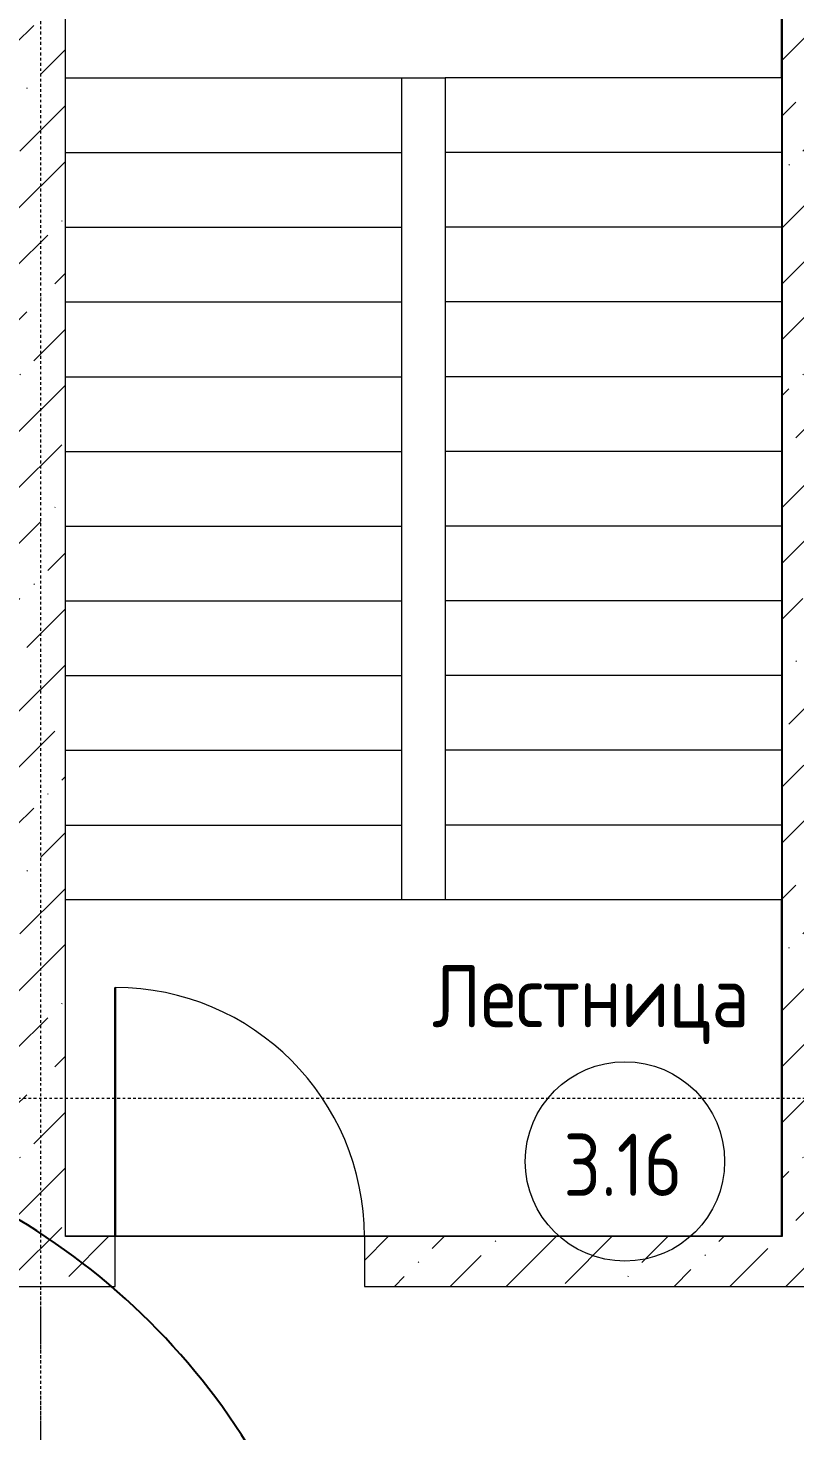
# Model space of a CAD drawing. Header units: millimetres. Extents: x -174154 to -170572, y -111302 to -109817.
# Drawn here: x -170773.2 to -170742.4, y -110861.6 to -110805.3 of the extents above; entities that cross this region are included whole.
import ezdxf

# ---------------------------------------------------------------- set-up
doc = ezdxf.new("R2010")
doc.units = ezdxf.units.MM
for name, pattern in [('ACAD_ISO02W100', [15, 12, -3]), ('ADSK_Линия сетки', [21, 12, -3, 3, -3]), ('ADSK_Сверху', [4.5, 3, -1.5]), ('ADSK_Штрих_ш3 п1_5', [4.5, 3, -1.5])]:
    doc.linetypes.add(name, pattern=pattern)
doc.layers.get('Defpoints').update_dxf_attribs({"color": 70})
for name, color, linetype, lineweight in [('!Подложка', 252, 'ACAD_ISO02W100', 25), ('Двери', 7, 'Continuous', 18), ('Лестницы', 7, 'Continuous', 18), ('Марки помещений', 7, 'Continuous', 18), ('Оси', 7, 'Continuous', 9), ('Панель', 7, 'Continuous', 18), ('Перекрытия', 7, 'Continuous', 18), ('Стены разрез', 7, 'Continuous', 40)]:
    doc.layers.add(name, color=color, linetype=linetype, lineweight=lineweight)
doc.layers.add('_Разделитель помещений_', color=4, linetype='ADSK_Штрих_ш3 п1_5', lineweight=40, true_color=0x00ffff)
doc.styles.add('GOST Common', font='GOST Common.ttf', dxfattribs={"width": 0.9, "height": 250})
pattern_1 = [(45, (30280, 12305), (84.1903, 308.6967), [396.875, -79.375, 3.353, -76.022])]

# ---------------------------------------------------------------- blocks, each defined once
blk = doc.blocks.new('AC_Дверь_Однопольная_ПВХ - 960х2080h В Вл П с доводчиком-813898-В_АР_ПЭ_03 Этаж')
at = {"layer": 'Панель', "lineweight": 30}
blk.add_line((-500, 100), (-500, 1100), dxfattribs=at)
at = {"layer": 'Панель'}
blk.add_arc((-500, 100), 1000, 0, 90, dxfattribs=at)
blk = doc.blocks.new('ADSK_Марка_Помещение_2_ГОСТ21-501-2011 - Имя и Категория-86712-В_АР_ПЭ_03 Этаж')
at = {"layer": 'Марки помещений'}
blk.add_circle((0, 0), 4, dxfattribs=at)
blk = doc.blocks.new('A$C7b4e20c5')
at = {"layer": 'Стены разрез', "lineweight": 20, "true_color": 0x636466}
h = blk.add_hatch(dxfattribs=at)
h.set_pattern_fill('FP_4', color=251, style=0, pattern_type=2)
h.set_pattern_definition(pattern_1)
h.paths.add_polyline_path([(18206.8, 8110.5), (18206.8, 14555), (18006.8, 14555), (18006.8, 8110.5), (18147.9, 8110.5)])
h = blk.add_hatch(dxfattribs=at)
h.set_pattern_fill('FP_4', color=251, style=0, pattern_type=2)
h.set_pattern_definition(pattern_1)
h.paths.add_polyline_path([(15130, 8110.5), (15130, 14470), (14930, 14470), (14930, 8110.5)])
h = blk.add_hatch(dxfattribs=at)
h.set_pattern_fill('FP_4', color=251, style=0, pattern_type=2)
h.set_pattern_definition(pattern_1)
h.paths.add_polyline_path([(18006.8, 8110.5), (18006.8, 8310.5), (16330, 8310.5), (16330, 8110.5)])
h.paths.add_polyline_path([(15130, 8110.5), (15330, 8110.5), (15330, 8310.5), (15130, 8310.5)])
at = {"layer": '_Разделитель помещений_', "color": 251, "lineweight": 20, "true_color": 0x636466}
blk.add_line((15030, 8110.5), (15030, 6765), dxfattribs=at)
at = {"layer": 'Лестницы', "color": 251, "lineweight": 20, "true_color": 0x636466}
for p, q in [((18004.2, 12963), (18004.2, 14335)), ((15130, 12963), (16480, 12963)), ((16480, 12963), (16654.2, 12963)), ((16480, 12663), (16480, 12963)), ((18004.2, 12963), (16654.2, 12963)), ((16654.2, 12963), (16654.2, 12663)), ((18004.2, 12963), (18004.2, 12663)), ((15130, 12663), (16480, 12663)), ((16480, 12363), (16480, 12663)), ((16654.2, 12663), (16654.2, 12363)), ((18004.2, 12663), (16654.2, 12663)), ((18004.2, 12663), (18004.2, 12363)), ((15130, 12363), (16480, 12363)), ((16480, 12063), (16480, 12363)), ((16654.2, 12363), (16654.2, 12063)), ((18004.2, 12363), (16654.2, 12363)), ((18004.2, 12363), (18004.2, 12063)), ((15130, 12063), (16480, 12063)), ((16480, 11763), (16480, 12063)), ((16654.2, 12063), (16654.2, 11763)), ((18004.2, 12063), (16654.2, 12063)), ((18004.2, 12063), (18004.2, 11763)), ((15130, 11763), (16480, 11763)), ((16480, 11463), (16480, 11763)), ((16654.2, 11763), (16654.2, 11463)), ((18004.2, 11763), (16654.2, 11763)), ((18004.2, 11763), (18004.2, 11463)), ((15130, 11463), (16480, 11463)), ((16480, 11163), (16480, 11463)), ((16654.2, 11463), (16654.2, 11163)), ((18004.2, 11463), (16654.2, 11463)), ((18004.2, 11463), (18004.2, 11163)), ((15130, 11163), (16480, 11163)), ((16480, 10863), (16480, 11163)), ((16654.2, 11163), (16654.2, 10863)), ((18004.2, 11163), (16654.2, 11163)), ((18004.2, 11163), (18004.2, 10863)), ((15130, 10863), (16480, 10863)), ((16480, 10563), (16480, 10863)), ((16654.2, 10863), (16654.2, 10563)), ((18004.2, 10863), (16654.2, 10863)), ((18004.2, 10863), (18004.2, 10563)), ((15130, 10563), (16480, 10563)), ((16480, 10263), (16480, 10563)), ((16654.2, 10563), (16654.2, 10263)), ((18004.2, 10563), (16654.2, 10563)), ((18004.2, 10563), (18004.2, 10263)), ((15130, 10263), (16480, 10263)), ((16480, 9963), (16480, 10263)), ((16654.2, 10263), (16654.2, 9963)), ((18004.2, 10263), (16654.2, 10263)), ((18004.2, 10263), (18004.2, 9963)), ((15130, 9963), (16480, 9963)), ((16480, 9663), (16480, 9963)), ((16654.2, 9963), (16654.2, 9663)), ((18004.2, 9963), (16654.2, 9963)), ((18004.2, 9963), (18004.2, 9663)), ((16479.9, 9663), (15130, 9663)), ((16654.2, 9663), (16479.9, 9663)), ((18004.2, 9663), (16654.2, 9663)), ((18004.2, 8313), (18004.2, 9663)), ((15130, 8313), (18004.2, 8313)), ((15130, 8312.1), (18004.2, 8312.1))]:
    blk.add_line(p, q, dxfattribs=at)
at = {"layer": 'Лестницы', "color": 251, "linetype": 'ADSK_Сверху', "lineweight": 20, "true_color": 0x636466}
for p, q in [((15130, 12963), (16480, 12963)), ((18004.2, 12963), (16654.2, 12963)), ((15130, 12663), (16480, 12663)), ((18004.2, 12663), (16654.2, 12663)), ((15130, 12363), (16480, 12363)), ((18004.2, 12363), (16654.2, 12363)), ((15130, 12063), (16480, 12063)), ((18004.2, 12063), (16654.2, 12063)), ((15130, 11763), (16480, 11763)), ((18004.2, 11763), (16654.2, 11763)), ((15130, 11463), (16480, 11463)), ((18004.2, 11463), (16654.2, 11463)), ((15130, 11163), (16480, 11163)), ((18004.2, 11163), (16654.2, 11163)), ((15130, 10863), (16480, 10863)), ((18004.2, 10863), (16654.2, 10863)), ((15130, 10563), (16480, 10563)), ((18004.2, 10563), (16654.2, 10563)), ((15130, 10263), (16480, 10263)), ((18004.2, 10263), (16654.2, 10263)), ((15130, 9963), (16480, 9963)), ((18004.2, 9963), (16654.2, 9963)), ((18004.2, 9663), (16654.2, 9663))]:
    blk.add_line(p, q, dxfattribs=at)
at = {"layer": 'Оси', "linetype": 'ADSK_Линия сетки'}
for p, q in [((15030, 16592.9), (15030, -2195)), ((32780, 8865), (-1856.4, 8865))]:
    blk.add_line(p, q, dxfattribs=at)
at = {"layer": 'Перекрытия', "color": 251, "lineweight": 20, "true_color": 0x636466}
blk.add_line((16330, 8310.5), (15330, 8310.5), dxfattribs=at)
at = {"layer": 'Стены разрез', "color": 251, "lineweight": 20, "true_color": 0x636466}
for p, q in [((15130, 8310.5), (15130, 14335)), ((18006.8, 14335), (18006.8, 8310.5)), ((15330, 8310.5), (15130, 8310.5)), ((15330, 8110.5), (15330, 8310.5)), ((18006.8, 8310.5), (16330, 8310.5)), ((16330, 8310.5), (16330, 8110.5)), ((14930, 8110.5), (15330, 8110.5)), ((16330, 8110.5), (18206.8, 8110.5))]:
    blk.add_line(p, q, dxfattribs=at)
at = {"layer": 'Двери', "color": 251, "lineweight": 20, "true_color": 0x636466}
blk.add_blockref('AC_Дверь_Однопольная_ПВХ - 960х2080h В Вл П с доводчиком-813898-В_АР_ПЭ_03 Этаж', (15830, 8210.5), dxfattribs=at)
at = {"layer": 'Марки помещений', "color": 251, "lineweight": 20, "true_color": 0x636466, "xscale": 99.99999999999993, "yscale": 99.99999999999993, "zscale": 99.99999999999993}
blk.add_blockref('ADSK_Марка_Помещение_2_ГОСТ21-501-2011 - Имя и Категория-86712-В_АР_ПЭ_03 Этаж', (17375.8, 8612.3), dxfattribs=at)
at = {"layer": 'Марки помещений', "color": 251, "lineweight": 20, "true_color": 0x636466, "char_height": 250, "attachment_point": 1, "style": 'GOST Common'}
for s, insert, width in [('Лестница', (16602.1, 9401), 1652.278), ('3.16', (17129, 8723.7), 606.076)]:
    blk.add_mtext(s, dxfattribs=dict(at, insert=insert, width=width))

msp = doc.modelspace()

# ---------------------------------------------------------------- linework, layer by layer
at = {"layer": 'Defpoints', "ltscale": 5}
msp.add_lwpolyline([(-170787.821, -110876.846), (-170766.689, -110894.741, 0.57735), (-170782.89, -110849.598)], format="xyb", dxfattribs=at)

# ---------------------------------------------------------------- block references
at = {"layer": '!Подложка', "ltscale": 20, "xscale": 0.01, "yscale": 0.01, "zscale": 0.01}
msp.add_blockref('A$C7b4e20c5', (-170922.963, -110936.912), dxfattribs=at)

doc.saveas('drawing.dxf')
